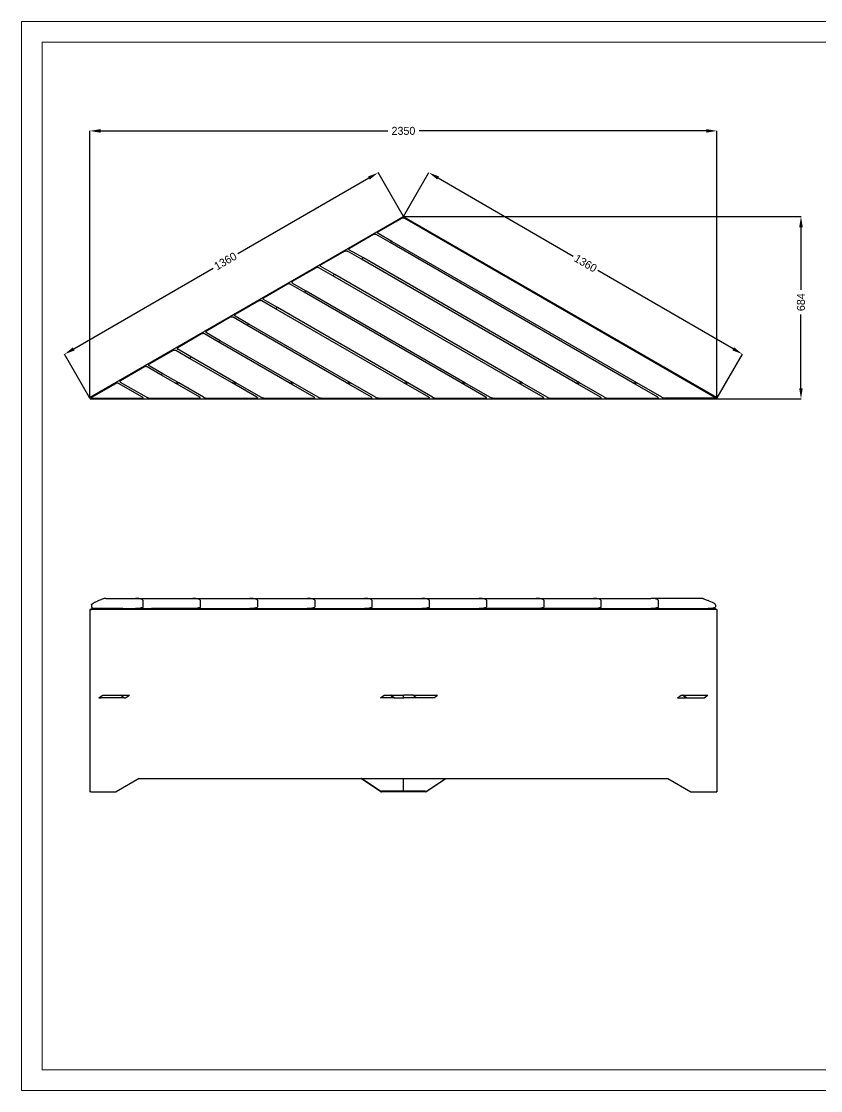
# Model space of a CAD drawing. Header units: millimetres. Extents: x -49 to 5358, y 50 to 4058.
# Drawn here: x -49 to 2949, y 50 to 4058 of the extents above; entities that cross this region are included whole.
import ezdxf

# ---------------------------------------------------------------- set-up
doc = ezdxf.new("R2010")
doc.units = ezdxf.units.MM
doc.layers.add('DIMS', color=1, linetype='Continuous')
doc.layers.add('tabelka', color=155, linetype='Continuous')
doc.dimstyles.new('ISO-25', dxfattribs={"dimtxt": 2.5, "dimasz": 2.5, "dimexe": 1.25, "dimexo": 0.625, "dimtad": 1, "dimtxsty": 'Standard', "dimcen": 2.5, "dimadec": 0, "dimazin": 0, "dimtfac": 1, "dimtmove": 0, "dimatfit": 3, "dimfxl": 1, "dimarcsym": 0})
doc.dimstyles.get("Standard").update_dxf_attribs({"dimtxt": 0.18, "dimasz": 0.18, "dimexe": 0.18, "dimexo": 0.0625, "dimgap": 0.09, "dimtad": 0, "dimtih": 1, "dimtoh": 1, "dimdec": 4, "dimzin": 0, "dimdsep": 46, "dimtxsty": 'Standard', "dimcen": 0.09, "dimadec": 0, "dimazin": 0, "dimtfac": 1, "dimtdec": 4, "dimtofl": 0, "dimtmove": 0, "dimatfit": 3, "dimfxl": 1, "dimtolj": 1, "dimtzin": 0, "dimarcsym": 0})

# ---------------------------------------------------------------- blocks, each defined once
blk = doc.blocks.new('*D59')
at = {"layer": 'Defpoints', "color": 0}
for p in [(2560.6, 3647.5), (208.3, 2645.8), (2560.6, 2646.3)]:
    blk.add_point(p, dxfattribs=at)
at = {"layer": 'DIMS', "color": 0, "lineweight": -2}
for p, q in [((208.3, 2646.3), (208.3, 3648)), ((248.3, 3647.5), (1326, 3647.5)), ((2520.6, 3647.5), (1443, 3647.5)), ((2560.6, 2646.8), (2560.6, 3648))]:
    blk.add_line(p, q, dxfattribs=at)
at = {"layer": 'DIMS', "color": 0}
for points in [[(248.3, 3654.2), (248.3, 3640.8), (208.3, 3647.5)], [(2520.6, 3640.8), (2520.6, 3654.2), (2560.6, 3647.5)]]:
    blk.add_solid(points, dxfattribs=at)
at = {"layer": 'DIMS', "color": 0, "insert": (1384.5, 3647.5), "char_height": 30, "attachment_point": 5}
blk.add_mtext('2350', dxfattribs=at)
blk = doc.blocks.new('*D61')
at = {"layer": 'Defpoints', "color": 0}
for p in [(1384.5, 3326.6), (2557.5, 2643), (2875.6, 2643)]:
    blk.add_point(p, dxfattribs=at)
at = {"layer": 'DIMS', "color": 0, "lineweight": -2}
for p, q in [((1385, 3326.6), (2876.1, 3326.6)), ((2875.6, 3286.6), (2875.6, 3051.5)), ((2875.6, 2683), (2875.6, 2959.5)), ((2558, 2643), (2876.1, 2643))]:
    blk.add_line(p, q, dxfattribs=at)
at = {"layer": 'DIMS', "color": 0}
for points in [[(2882.2, 3286.6), (2868.9, 3286.6), (2875.6, 3326.6)], [(2868.9, 2683), (2882.2, 2683), (2875.6, 2643)]]:
    blk.add_solid(points, dxfattribs=at)
at = {"layer": 'DIMS', "color": 0, "insert": (2875.6, 3005.5), "char_height": 30, "attachment_point": 5, "rotation": 90}
blk.add_mtext('684', dxfattribs=at)
blk = doc.blocks.new('*D62')
at = {"layer": 'Defpoints', "color": 0}
for p in [(1289.5, 3490.8), (1384.5, 3326.6), (208.3, 2646.1)]:
    blk.add_point(p, dxfattribs=at)
at = {"layer": 'DIMS', "color": 0, "lineweight": -2}
for p, q in [((1384.5, 3326.6), (1289.4, 3491)), ((1254.8, 3470.8), (763, 3186.3)), ((147.8, 2830.4), (670.4, 3132.7)), ((208.2, 2646.2), (113.1, 2810.5))]:
    blk.add_line(p, q, dxfattribs=at)
at = {"layer": 'DIMS', "color": 0}
for points in [[(1258.2, 3465), (1251.5, 3476.6), (1289.5, 3490.8)], [(144.5, 2836.2), (151.2, 2824.6), (113.2, 2810.4)]]:
    blk.add_solid(points, dxfattribs=at)
at = {"layer": 'DIMS', "color": 0, "insert": (716.7, 3159.5), "char_height": 30, "attachment_point": 5, "rotation": 30.0493}
blk.add_mtext('\\A1;1360', dxfattribs=at)
blk = doc.blocks.new('*D63')
at = {"layer": 'Defpoints', "color": 0}
for p in [(1384.5, 3326.6), (2655.8, 2810.9), (2560.6, 2646.3)]:
    blk.add_point(p, dxfattribs=at)
at = {"layer": 'DIMS', "color": 0, "lineweight": -2}
for p, q in [((1384.5, 3326.6), (1479.8, 3491.3)), ((1514.3, 3471.1), (2021.5, 3177.8)), ((2621.2, 2831), (2114.1, 3124.3)), ((2560.7, 2646.4), (2655.9, 2811.1))]:
    blk.add_line(p, q, dxfattribs=at)
at = {"layer": 'DIMS', "color": 0}
for points in [[(1517.7, 3476.9), (1511, 3465.4), (1479.7, 3491.2)], [(2617.9, 2825.2), (2624.5, 2836.7), (2655.8, 2810.9)]]:
    blk.add_solid(points, dxfattribs=at)
at = {"layer": 'DIMS', "color": 0, "insert": (2067.8, 3151.1), "char_height": 30, "attachment_point": 5, "rotation": 329.957}
blk.add_mtext('\\A1;1360', dxfattribs=at)

msp = doc.modelspace()

# ---------------------------------------------------------------- linework, layer by layer
for p, q in [((1383.6, 3326.5), (1383, 3326.3)), ((1383.6, 3326.5), (1383, 3326.3)), ((1384.2, 3326.6), (1383.6, 3326.5)), ((1384.2, 3326.6), (1383.6, 3326.5)), ((1384.8, 3326.6), (1384.2, 3326.6)), ((1384.8, 3326.6), (1384.2, 3326.6)), ((1385.4, 3326.5), (1384.8, 3326.6)), ((1385.4, 3326.5), (1384.8, 3326.6)), ((1386, 3326.3), (1385.4, 3326.5)), ((1386, 3326.3), (1385.4, 3326.5)), ((209.9, 2649), (1382.5, 3326)), ((1379.3, 3320.7), (1289.7, 3269)), ((1379.3, 3320.7), (1380.6, 3321.3)), ((1379.3, 3320.7), (1380.6, 3321.3)), ((1380.6, 3321.3), (1382, 3321.7)), ((1380.6, 3321.3), (1382, 3321.7)), ((1382, 3321.7), (1383.3, 3321.9)), ((1383.3, 3321.9), (1382, 3321.7)), ((1383, 3326.3), (1382.5, 3326)), ((1383, 3326.3), (1382.5, 3326)), ((1383.3, 3321.9), (1383.6, 3322)), ((1383.6, 3322), (1383.3, 3321.9)), ((1383.6, 3322), (1385.3, 3322)), ((1383.6, 3322), (1385.3, 3322)), ((1385.3, 3322), (1385.6, 3321.9)), ((1385.6, 3321.9), (1385.3, 3322)), ((1385.6, 3321.9), (1386.9, 3321.7)), ((1386.9, 3321.7), (1385.6, 3321.9)), ((1386.5, 3326), (1386, 3326.3)), ((1386.5, 3326), (1386, 3326.3)), ((1386.5, 3326), (2559.1, 2649)), ((1386.9, 3321.7), (1388.4, 3321.3)), ((1386.9, 3321.7), (1388.4, 3321.3)), ((1388.4, 3321.3), (1389.7, 3320.7)), ((1389.7, 3320.7), (1388.4, 3321.3)), ((1389.7, 3320.7), (2553.1, 2649)), ((1271.9, 3258.7), (1182.3, 3207)), ((1273.2, 3259.3), (1271.9, 3258.7)), ((1274.7, 3259.7), (1273.2, 3259.3)), ((1275.9, 3259.9), (1274.7, 3259.7)), ((1276.3, 3260), (1275.9, 3259.9)), ((1277.9, 3260), (1276.3, 3260)), ((1279.5, 3259.7), (1277.9, 3260)), ((1281, 3259.3), (1279.5, 3259.7)), ((1282.3, 3258.7), (1281, 3259.3)), ((1334.1, 3228.8), (1282.3, 3258.7)), ((1287.6, 3266.7), (1287.9, 3267.4)), ((1287.6, 3266.5), (1287.6, 3266.7)), ((1287.6, 3265.5), (1287.6, 3266.5)), ((1287.6, 3265.5), (1287.9, 3264.6)), ((1288.6, 3268.3), (1287.9, 3267.4)), ((1287.9, 3264.6), (1288.6, 3263.7)), ((1288.6, 3268.3), (1289.7, 3269)), ((1289.7, 3263), (1288.6, 3263.7)), ((1341.5, 3233.1), (1289.7, 3263)), ((1181.3, 3206.3), (1180.5, 3205.4)), ((1181.3, 3206.3), (1182.3, 3207)), ((1341.5, 3233.1), (1334.1, 3228.8)), ((2244.8, 2703), (1334.1, 3228.8)), ((2259.5, 2703), (1341.5, 3233.1)), ((1164.5, 3196.7), (1074.9, 3145)), ((1164.5, 3196.7), (1165.8, 3197.3)), ((1165.8, 3197.3), (1167.3, 3197.7)), ((1167.3, 3197.7), (1168.5, 3197.9)), ((1168.5, 3197.9), (1168.9, 3198)), ((1168.9, 3198), (1170.5, 3198)), ((1170.5, 3198), (1172.1, 3197.7)), ((1172.1, 3197.7), (1173.6, 3197.3)), ((1173.6, 3197.3), (1174.9, 3196.7)), ((1226.7, 3166.8), (1174.9, 3196.7)), ((1180.2, 3204.5), (1180.3, 3204.7)), ((1180.2, 3203.5), (1180.2, 3204.5)), ((1180.5, 3202.6), (1180.2, 3203.5)), ((1180.3, 3204.7), (1180.5, 3205.4)), ((1181.3, 3201.7), (1180.5, 3202.6)), ((1181.3, 3201.7), (1182.3, 3201)), ((1234.1, 3171.1), (1182.3, 3201)), ((1234.1, 3171.1), (1226.7, 3166.8)), ((2030, 2703), (1226.7, 3166.8)), ((2044.8, 2703), (1234.1, 3171.1)), ((1057.1, 3134.7), (967.5, 3083)), ((1058.4, 3135.3), (1057.1, 3134.7)), ((1059.9, 3135.8), (1058.4, 3135.3)), ((1061.2, 3135.9), (1059.9, 3135.8)), ((1061.5, 3136), (1061.2, 3135.9)), ((1063.1, 3136), (1061.5, 3136)), ((1064.7, 3135.8), (1063.1, 3136)), ((1066.2, 3135.3), (1064.7, 3135.8)), ((1067.5, 3134.7), (1066.2, 3135.3)), ((1119.3, 3104.8), (1067.5, 3134.7)), ((1072.8, 3142.5), (1072.9, 3142.7)), ((1072.8, 3141.5), (1072.8, 3142.5)), ((1073.2, 3140.6), (1072.8, 3141.5)), ((1072.9, 3142.7), (1073.2, 3143.4)), ((1073.2, 3143.4), (1073.9, 3144.3)), ((1073.9, 3139.8), (1073.2, 3140.6)), ((1073.9, 3144.3), (1074.9, 3145)), ((1074.9, 3139), (1073.9, 3139.8)), ((1126.7, 3109.1), (1074.9, 3139)), ((1126.7, 3109.1), (1119.3, 3104.8)), ((1815.3, 2703), (1119.3, 3104.8)), ((1830, 2703), (1126.7, 3109.1)), ((949.7, 3072.8), (860.1, 3021)), ((951, 3073.3), (949.7, 3072.8)), ((952.5, 3073.8), (951, 3073.3)), ((953.8, 3073.9), (952.5, 3073.8)), ((954.1, 3074), (953.8, 3073.9)), ((955.8, 3074), (954.1, 3074)), ((957.4, 3073.8), (955.8, 3074)), ((958.9, 3073.3), (957.4, 3073.8)), ((960.1, 3072.8), (958.9, 3073.3)), ((1011.9, 3042.8), (960.1, 3072.8)), ((965.5, 3080.7), (965.4, 3080.5)), ((965.4, 3080.5), (965.4, 3079.5)), ((965.4, 3079.5), (965.8, 3078.6)), ((965.8, 3081.4), (965.5, 3080.7)), ((966.5, 3082.3), (965.8, 3081.4)), ((965.8, 3078.6), (966.5, 3077.8)), ((967.5, 3083), (966.5, 3082.3)), ((966.5, 3077.8), (967.5, 3077)), ((1019.3, 3047.1), (967.5, 3077)), ((1019.3, 3047.1), (1011.9, 3042.8)), ((1615.3, 2703), (1019.3, 3047.1)), ((842.4, 3010.8), (752.8, 2959)), ((842.4, 3010.8), (843.7, 3011.3)), ((843.7, 3011.3), (845.1, 3011.8)), ((845.1, 3011.8), (846.4, 3011.9)), ((846.4, 3011.9), (846.7, 3012)), ((846.7, 3012), (848.4, 3012)), ((850, 3011.8), (848.4, 3012)), ((851.5, 3011.3), (850, 3011.8)), ((851.5, 3011.3), (852.8, 3010.8)), ((904.6, 2980.8), (852.8, 3010.8)), ((858, 3018.5), (858.1, 3018.7)), ((858, 3017.5), (858, 3018.5)), ((858.4, 3016.6), (858, 3017.5)), ((858.1, 3018.7), (858.4, 3019.4)), ((858.4, 3019.4), (859.1, 3020.3)), ((859.1, 3015.8), (858.4, 3016.6)), ((859.1, 3020.3), (860.1, 3021)), ((860.1, 3015), (859.1, 3015.8)), ((911.9, 2985.1), (860.1, 3015)), ((1600.5, 2703), (1011.9, 3042.8)), ((911.9, 2985.1), (904.6, 2980.8)), ((1385.7, 2703), (904.6, 2980.8)), ((1400.5, 2703), (911.9, 2985.1)), ((735, 2948.8), (645.4, 2897)), ((736.3, 2949.4), (735, 2948.8)), ((737.8, 2949.8), (736.3, 2949.4)), ((739, 2949.9), (737.8, 2949.8)), ((739.4, 2950), (739, 2949.9)), ((741, 2950), (739.4, 2950)), ((742.6, 2949.8), (741, 2950)), ((744.1, 2949.4), (742.6, 2949.8)), ((745.4, 2948.8), (744.1, 2949.4)), ((797.2, 2918.8), (745.4, 2948.8)), ((750.7, 2956.7), (751, 2957.4)), ((750.7, 2956.5), (750.7, 2956.7)), ((750.7, 2955.5), (750.7, 2956.5)), ((751, 2954.6), (750.7, 2955.5)), ((751, 2957.4), (751.7, 2958.3)), ((751.7, 2953.8), (751, 2954.6)), ((751.7, 2958.3), (752.8, 2959)), ((752.8, 2953), (751.7, 2953.8)), ((804.6, 2923.1), (752.8, 2953)), ((627.6, 2886.8), (538, 2835)), ((628.9, 2887.4), (627.6, 2886.8)), ((630.4, 2887.8), (628.9, 2887.4)), ((631.6, 2887.9), (630.4, 2887.8)), ((632, 2888), (631.6, 2887.9)), ((633.6, 2888), (632, 2888)), ((635.2, 2887.8), (633.6, 2888)), ((636.7, 2887.4), (635.2, 2887.8)), ((638, 2886.8), (636.7, 2887.4)), ((689.8, 2856.9), (638, 2886.8)), ((643.6, 2895.4), (643.3, 2894.7)), ((643.3, 2894.7), (643.3, 2894.5)), ((643.3, 2894.5), (643.3, 2893.5)), ((643.3, 2893.5), (643.6, 2892.6)), ((644.4, 2896.3), (643.6, 2895.4)), ((643.6, 2892.6), (644.4, 2891.8)), ((645.4, 2897), (644.4, 2896.3)), ((644.4, 2891.8), (645.4, 2891)), ((697.2, 2861.1), (645.4, 2891)), ((804.6, 2923.1), (797.2, 2918.8)), ((1171, 2703), (797.2, 2918.8)), ((1185.7, 2703), (804.6, 2923.1)), ((697.2, 2861.1), (689.8, 2856.9)), ((956.2, 2703), (689.8, 2856.9)), ((971, 2703), (697.2, 2861.1)), ((520.2, 2824.8), (430.6, 2773)), ((520.2, 2824.8), (521.5, 2825.4)), ((521.5, 2825.4), (523, 2825.8)), ((523, 2825.8), (524.3, 2825.9)), ((524.3, 2825.9), (524.6, 2826)), ((524.6, 2826), (526.2, 2826)), ((526.2, 2826), (527.8, 2825.8)), ((527.8, 2825.8), (529.3, 2825.4)), ((529.3, 2825.4), (530.6, 2824.8)), ((582.4, 2794.9), (530.6, 2824.8)), ((536, 2832.7), (535.9, 2832.5)), ((535.9, 2832.5), (535.9, 2831.6)), ((535.9, 2831.6), (536.3, 2830.6)), ((536.3, 2833.4), (536, 2832.7)), ((537, 2834.3), (536.3, 2833.4)), ((536.3, 2830.6), (537, 2829.8)), ((538, 2835), (537, 2834.3)), ((537, 2829.8), (538, 2829)), ((589.8, 2799.1), (538, 2829)), ((428.6, 2770.7), (428.5, 2770.5)), ((428.5, 2770.5), (428.5, 2769.6)), ((428.5, 2769.6), (428.9, 2768.6)), ((428.9, 2771.4), (428.6, 2770.7)), ((429.6, 2772.3), (428.9, 2771.4)), ((428.9, 2768.6), (429.6, 2767.8)), ((430.6, 2773), (429.6, 2772.3)), ((429.6, 2767.8), (430.6, 2767)), ((482.4, 2737.1), (430.6, 2767)), ((589.8, 2799.1), (582.4, 2794.9)), ((741.5, 2703), (582.4, 2794.9)), ((756.2, 2703), (589.8, 2799.1)), ((412.8, 2762.8), (323.2, 2711)), ((414.1, 2763.4), (412.8, 2762.8)), ((415.6, 2763.8), (414.1, 2763.4)), ((416.9, 2763.9), (415.6, 2763.8)), ((417.2, 2764), (416.9, 2763.9)), ((418.9, 2764), (417.2, 2764)), ((420.5, 2763.8), (418.9, 2764)), ((421.9, 2763.4), (420.5, 2763.8)), ((423.2, 2762.8), (421.9, 2763.4)), ((475, 2732.9), (423.2, 2762.8)), ((482.4, 2737.1), (475, 2732.9)), ((526.7, 2703), (475, 2732.9)), ((541.5, 2703), (482.4, 2737.1)), ((215.9, 2649), (305.5, 2700.8)), ((306.7, 2701.4), (305.5, 2700.8)), ((308.2, 2701.8), (306.7, 2701.4)), ((309.5, 2701.9), (308.2, 2701.8)), ((309.8, 2702), (309.5, 2701.9)), ((311.5, 2702), (309.8, 2702)), ((313.1, 2701.8), (311.5, 2702)), ((314.6, 2701.4), (313.1, 2701.8)), ((315.9, 2700.8), (314.6, 2701.4)), ((405.5, 2649), (315.9, 2700.8)), ((321.2, 2708.7), (321.1, 2708.5)), ((321.1, 2708.5), (321.1, 2707.6)), ((321.1, 2707.6), (321.5, 2706.6)), ((321.5, 2709.4), (321.2, 2708.7)), ((322.2, 2710.3), (321.5, 2709.4)), ((321.5, 2706.6), (322.2, 2705.8)), ((323.2, 2711), (322.2, 2710.3)), ((322.2, 2705.8), (323.2, 2705)), ((420.2, 2649), (323.2, 2705)), ((526.7, 2703), (541.5, 2703)), ((620.2, 2649), (526.7, 2703)), ((635, 2649), (541.5, 2703)), ((741.5, 2703), (756.2, 2703)), ((835, 2649), (741.5, 2703)), ((849.7, 2649), (756.2, 2703)), ((956.2, 2703), (971, 2703)), ((1049.7, 2649), (956.2, 2703)), ((1064.5, 2649), (971, 2703)), ((1171, 2703), (1185.7, 2703)), ((1264.5, 2649), (1171, 2703)), ((1279.3, 2649), (1185.7, 2703)), ((1385.7, 2703), (1400.5, 2703)), ((1479.3, 2649), (1385.7, 2703)), ((1494, 2649), (1400.5, 2703)), ((1600.5, 2703), (1615.3, 2703)), ((1694, 2649), (1600.5, 2703)), ((1708.8, 2649), (1615.3, 2703)), ((1815.3, 2703), (1830, 2703)), ((1908.8, 2649), (1815.3, 2703)), ((1923.5, 2649), (1830, 2703)), ((2030, 2703), (2044.8, 2703)), ((2123.5, 2649), (2030, 2703)), ((2138.3, 2649), (2044.8, 2703)), ((2244.8, 2703), (2259.5, 2703)), ((2338.3, 2649), (2244.8, 2703)), ((2353.1, 2649), (2259.5, 2703)), ((208.5, 2647.5), (208.3, 2646.8)), ((208.3, 2646.8), (208.3, 2646.1)), ((208.3, 2646.1), (208.4, 2645.4)), ((208.4, 2645.4), (208.6, 2644.8)), ((208.8, 2648.1), (208.5, 2647.5)), ((209.3, 2648.6), (208.8, 2648.1)), ((209.9, 2649), (209.3, 2648.6)), ((214.2, 2647.7), (213.9, 2647.2)), ((213.9, 2647.2), (214, 2646.8)), ((214, 2646.8), (214.1, 2646.7)), ((214.1, 2646.7), (214.6, 2646.3)), ((214.8, 2648.4), (214.2, 2647.7)), ((214.6, 2646.3), (215.5, 2646.1)), ((215.9, 2649), (214.8, 2648.4)), ((215.5, 2646.1), (216.7, 2646)), ((216.7, 2646), (404.7, 2646)), ((405.9, 2646.1), (404.7, 2646)), ((405.5, 2649), (406.5, 2648.4)), ((406.7, 2646.3), (405.9, 2646.1)), ((406.5, 2648.4), (407.1, 2647.7)), ((407.3, 2646.7), (406.7, 2646.3)), ((407.1, 2647.7), (407.4, 2647.2)), ((407.4, 2647), (407.3, 2646.7)), ((407.4, 2647.2), (407.4, 2647)), ((421.5, 2648.4), (420.2, 2649)), ((423.1, 2647.7), (421.5, 2648.4)), ((423.1, 2647.7), (424.8, 2647.2)), ((425.3, 2647), (424.8, 2647.2)), ((426.5, 2646.7), (425.3, 2647)), ((428.3, 2646.3), (426.5, 2646.7)), ((428.3, 2646.3), (430, 2646.1)), ((430, 2646.1), (431.4, 2646)), ((431.4, 2646), (619.4, 2646)), ((619.4, 2646), (620.6, 2646.1)), ((621.2, 2648.4), (620.2, 2649)), ((620.6, 2646.1), (621.5, 2646.3)), ((621.9, 2647.7), (621.2, 2648.4)), ((621.5, 2646.3), (622, 2646.7)), ((622.2, 2647.2), (621.9, 2647.7)), ((622, 2646.7), (622.1, 2647)), ((622.1, 2647), (622.2, 2647.2)), ((635, 2649), (636.3, 2648.4)), ((636.3, 2648.4), (637.8, 2647.7)), ((637.8, 2647.7), (639.5, 2647.2)), ((639.5, 2647.2), (640, 2647)), ((640, 2647), (641.3, 2646.7)), ((641.3, 2646.7), (643.1, 2646.3)), ((643.1, 2646.3), (644.7, 2646.1)), ((644.7, 2646.1), (646.2, 2646)), ((646.2, 2646), (834.2, 2646)), ((835.4, 2646.1), (834.2, 2646)), ((835, 2649), (836, 2648.4)), ((836.3, 2646.3), (835.4, 2646.1)), ((836, 2648.4), (836.6, 2647.7)), ((836.8, 2646.7), (836.3, 2646.3)), ((836.6, 2647.7), (836.9, 2647.2)), ((836.9, 2647), (836.8, 2646.7)), ((836.9, 2647.2), (836.9, 2647)), ((849.7, 2649), (851.1, 2648.4)), ((852.6, 2647.7), (851.1, 2648.4)), ((854.3, 2647.2), (852.6, 2647.7)), ((854.8, 2647), (854.3, 2647.2)), ((856.1, 2646.7), (854.8, 2647)), ((857.8, 2646.3), (856.1, 2646.7)), ((857.8, 2646.3), (859.5, 2646.1)), ((860.9, 2646), (859.5, 2646.1)), ((860.9, 2646), (1048.9, 2646)), ((1048.9, 2646), (1050.1, 2646.1)), ((1050.8, 2648.4), (1049.7, 2649)), ((1050.1, 2646.1), (1051, 2646.3)), ((1051.4, 2647.7), (1050.8, 2648.4)), ((1051, 2646.3), (1051.5, 2646.7)), ((1051.7, 2647.2), (1051.4, 2647.7)), ((1051.5, 2646.7), (1051.6, 2647)), ((1051.6, 2647), (1051.7, 2647.2)), ((1064.5, 2649), (1065.8, 2648.4)), ((1067.4, 2647.7), (1065.8, 2648.4)), ((1067.4, 2647.7), (1069.1, 2647.2)), ((1069.1, 2647.2), (1069.5, 2647)), ((1069.5, 2647), (1070.8, 2646.7)), ((1072.6, 2646.3), (1070.8, 2646.7)), ((1072.6, 2646.3), (1074.2, 2646.1)), ((1075.7, 2646), (1074.2, 2646.1)), ((1075.7, 2646), (1263.7, 2646)), ((1263.7, 2646), (1264.9, 2646.1)), ((1265.5, 2648.4), (1264.5, 2649)), ((1264.9, 2646.1), (1265.8, 2646.3)), ((1266.2, 2647.7), (1265.5, 2648.4)), ((1265.8, 2646.3), (1266.3, 2646.7)), ((1266.4, 2647.2), (1266.2, 2647.7)), ((1266.3, 2646.7), (1266.4, 2647)), ((1266.4, 2647), (1266.4, 2647.2)), ((1280.6, 2648.4), (1279.3, 2649)), ((1280.6, 2648.4), (1282.1, 2647.7)), ((1282.1, 2647.7), (1283.8, 2647.2)), ((1283.8, 2647.2), (1284.3, 2647)), ((1284.3, 2647), (1285.6, 2646.7)), ((1287.3, 2646.3), (1285.6, 2646.7)), ((1287.3, 2646.3), (1289, 2646.1)), ((1290.5, 2646), (1289, 2646.1)), ((1290.5, 2646), (1478.5, 2646)), ((1479.7, 2646.1), (1478.5, 2646)), ((1479.3, 2649), (1480.3, 2648.4)), ((1480.6, 2646.3), (1479.7, 2646.1)), ((1480.3, 2648.4), (1480.9, 2647.7)), ((1480.6, 2646.3), (1481.1, 2646.7)), ((1480.9, 2647.7), (1481.2, 2647.2)), ((1481.2, 2647), (1481.1, 2646.7)), ((1481.2, 2647.2), (1481.2, 2647)), ((1494, 2649), (1495.3, 2648.4)), ((1495.3, 2648.4), (1496.9, 2647.7)), ((1496.9, 2647.7), (1498.6, 2647.2)), ((1498.6, 2647.2), (1499.1, 2647)), ((1499.1, 2647), (1500.3, 2646.7)), ((1500.3, 2646.7), (1502.1, 2646.3)), ((1502.1, 2646.3), (1503.8, 2646.1)), ((1503.8, 2646.1), (1505.2, 2646)), ((1505.2, 2646), (1693.2, 2646)), ((1693.2, 2646), (1694.4, 2646.1)), ((1695, 2648.4), (1694, 2649)), ((1694.4, 2646.1), (1695.3, 2646.3)), ((1695.7, 2647.7), (1695, 2648.4)), ((1695.3, 2646.3), (1695.8, 2646.7)), ((1696, 2647.2), (1695.7, 2647.7)), ((1695.8, 2646.7), (1695.9, 2647)), ((1695.9, 2647), (1696, 2647.2)), ((1710.1, 2648.4), (1708.8, 2649)), ((1711.6, 2647.7), (1710.1, 2648.4)), ((1713.3, 2647.2), (1711.6, 2647.7)), ((1713.8, 2647), (1713.3, 2647.2)), ((1715.1, 2646.7), (1713.8, 2647)), ((1716.9, 2646.3), (1715.1, 2646.7)), ((1718.5, 2646.1), (1716.9, 2646.3)), ((1720, 2646), (1718.5, 2646.1)), ((1720, 2646), (1908, 2646)), ((1908, 2646), (1909.2, 2646.1)), ((1909.8, 2648.4), (1908.8, 2649)), ((1909.2, 2646.1), (1910.1, 2646.3)), ((1910.4, 2647.7), (1909.8, 2648.4)), ((1910.1, 2646.3), (1910.6, 2646.7)), ((1910.7, 2647.2), (1910.4, 2647.7)), ((1910.6, 2646.7), (1910.7, 2647)), ((1910.7, 2647), (1910.7, 2647.2)), ((1923.5, 2649), (1924.9, 2648.4)), ((1924.9, 2648.4), (1926.4, 2647.7)), ((1926.4, 2647.7), (1928.1, 2647.2)), ((1928.1, 2647.2), (1928.6, 2647)), ((1928.6, 2647), (1929.9, 2646.7)), ((1929.9, 2646.7), (1931.6, 2646.3)), ((1931.6, 2646.3), (1933.3, 2646.1)), ((1933.3, 2646.1), (1934.7, 2646)), ((1934.7, 2646), (2122.7, 2646)), ((2123.9, 2646.1), (2122.7, 2646)), ((2123.5, 2649), (2124.6, 2648.4)), ((2124.8, 2646.3), (2123.9, 2646.1)), ((2124.6, 2648.4), (2125.2, 2647.7)), ((2125.4, 2646.7), (2124.8, 2646.3)), ((2125.2, 2647.7), (2125.5, 2647.2)), ((2125.5, 2647.2), (2125.4, 2647)), ((2125.4, 2647), (2125.4, 2646.7)), ((2138.3, 2649), (2139.6, 2648.4)), ((2139.6, 2648.4), (2141.2, 2647.7)), ((2141.2, 2647.7), (2142.9, 2647.2)), ((2142.9, 2647.2), (2143.3, 2647)), ((2143.3, 2647), (2144.6, 2646.7)), ((2146.4, 2646.3), (2144.6, 2646.7)), ((2146.4, 2646.3), (2148, 2646.1)), ((2148, 2646.1), (2149.5, 2646)), ((2149.5, 2646), (2337.5, 2646)), ((2337.5, 2646), (2338.7, 2646.1)), ((2338.3, 2649), (2339.3, 2648.4)), ((2339.6, 2646.3), (2338.7, 2646.1)), ((2339.3, 2648.4), (2340, 2647.7)), ((2340.1, 2646.7), (2339.6, 2646.3)), ((2340.2, 2647.2), (2340, 2647.7)), ((2340.2, 2647), (2340.1, 2646.7)), ((2340.2, 2647.2), (2340.2, 2647)), ((2353.1, 2649), (2354.4, 2648.4)), ((2354.4, 2648.4), (2355.9, 2647.7)), ((2357.6, 2647.2), (2355.9, 2647.7)), ((2357.6, 2647.2), (2358.1, 2647)), ((2358.1, 2647), (2359.4, 2646.7)), ((2359.4, 2646.7), (2361.1, 2646.3)), ((2361.1, 2646.3), (2362.8, 2646.1)), ((2362.8, 2646.1), (2364.3, 2646)), ((2552.3, 2646), (2364.3, 2646)), ((2552.3, 2646), (2553.5, 2646.1)), ((2554.1, 2648.4), (2553.1, 2649)), ((2553.5, 2646.1), (2554.4, 2646.3)), ((2554.7, 2647.7), (2554.1, 2648.4)), ((2554.4, 2646.3), (2554.9, 2646.7)), ((2555, 2647.2), (2554.7, 2647.7)), ((2554.9, 2646.8), (2555, 2647.2)), ((2554.9, 2646.7), (2554.9, 2646.8)), ((2559.5, 2648.8), (2559.1, 2649)), ((2559.8, 2648.5), (2559.5, 2648.8)), ((2560.1, 2648.1), (2559.8, 2648.5)), ((2560.3, 2647.7), (2560.1, 2648.1)), ((2560.5, 2647.3), (2560.3, 2647.7)), ((2560.4, 2645), (2560.5, 2645.4)), ((2560.6, 2646.8), (2560.5, 2647.3)), ((2560.5, 2645.4), (2560.6, 2645.9)), ((2560.6, 2646.3), (2560.6, 2646.8)), ((2560.6, 2645.9), (2560.6, 2646.3)), ((208.6, 2644.8), (209, 2644.2)), ((209, 2644.2), (209.5, 2643.7)), ((209.5, 2643.7), (210.1, 2643.3)), ((210.1, 2643.3), (210.8, 2643.1)), ((210.8, 2643.1), (211.5, 2643)), ((211.5, 2643), (2557.4, 2643.1)), ((2557.4, 2643.1), (2557.9, 2643.1)), ((2557.4, 2643.1), (2557.5, 2643)), ((2557.9, 2643.1), (2558.3, 2643.2)), ((2558.3, 2643.2), (2558.8, 2643.4)), ((2558.8, 2643.4), (2559.2, 2643.6)), ((2559.2, 2643.6), (2559.6, 2643.9)), ((2559.6, 2643.9), (2559.9, 2644.2)), ((2559.9, 2644.2), (2560.2, 2644.6)), ((2560.2, 2644.6), (2560.4, 2645)), ((230.9, 1882.7), (237.2, 1885.4)), ((238.9, 1886.1), (237.2, 1885.4)), ((241.5, 1887.1), (238.9, 1886.1)), ((248.9, 1889.9), (241.5, 1887.1)), ((257.2, 1893.1), (248.9, 1889.9)), ((258.4, 1893.5), (257.2, 1893.1)), ((259.9, 1893.9), (258.4, 1893.5)), ((261.5, 1894.3), (259.9, 1893.9)), ((263.2, 1894.6), (261.5, 1894.3)), ((264.8, 1894.8), (263.2, 1894.6)), ((266.3, 1895), (264.8, 1894.8)), ((267.6, 1895), (266.3, 1895)), ((267.6, 1895), (379.3, 1895)), ((385.6, 1894.9), (379.3, 1895)), ((379.3, 1895), (594.1, 1895)), ((391.5, 1894.4), (385.6, 1894.9)), ((396.8, 1893.7), (391.5, 1894.4)), ((401.3, 1892.7), (396.8, 1893.7)), ((404.6, 1891.6), (401.3, 1892.7)), ((406.7, 1890.3), (404.6, 1891.6)), ((407.4, 1889), (406.7, 1890.3)), ((407.4, 1889), (407.4, 1863)), ((600.3, 1894.9), (594.1, 1895)), ((594.1, 1895), (808.9, 1895)), ((606.3, 1894.4), (600.3, 1894.9)), ((611.6, 1893.7), (606.3, 1894.4)), ((616, 1892.7), (611.6, 1893.7)), ((619.4, 1891.6), (616, 1892.7)), ((621.5, 1890.3), (619.4, 1891.6)), ((622.2, 1889), (621.5, 1890.3)), ((622.2, 1889), (622.2, 1863)), ((815.1, 1894.9), (808.9, 1895)), ((808.9, 1895), (1023.6, 1895)), ((821, 1894.4), (815.1, 1894.9)), ((826.4, 1893.7), (821, 1894.4)), ((830.8, 1892.7), (826.4, 1893.7)), ((834.1, 1891.6), (830.8, 1892.7)), ((836.2, 1890.3), (834.1, 1891.6)), ((836.9, 1889), (836.2, 1890.3)), ((836.9, 1889), (836.9, 1863)), ((1029.9, 1894.9), (1023.6, 1895)), ((1023.6, 1895), (1238.4, 1895)), ((1035.8, 1894.4), (1029.9, 1894.9)), ((1041.1, 1893.7), (1035.8, 1894.4)), ((1045.6, 1892.7), (1041.1, 1893.7)), ((1048.9, 1891.6), (1045.6, 1892.7)), ((1051, 1890.3), (1048.9, 1891.6)), ((1051.7, 1889), (1051, 1890.3)), ((1051.7, 1889), (1051.7, 1863)), ((1244.6, 1894.9), (1238.4, 1895)), ((1238.4, 1895), (1453.1, 1895)), ((1250.6, 1894.4), (1244.6, 1894.9)), ((1255.9, 1893.7), (1250.6, 1894.4)), ((1260.3, 1892.7), (1255.9, 1893.7)), ((1263.7, 1891.6), (1260.3, 1892.7)), ((1265.7, 1890.3), (1263.7, 1891.6)), ((1266.4, 1889), (1265.7, 1890.3)), ((1266.4, 1889), (1266.4, 1863)), ((1459.4, 1894.9), (1453.1, 1895)), ((1453.1, 1895), (1667.9, 1895)), ((1465.3, 1894.4), (1459.4, 1894.9)), ((1470.6, 1893.7), (1465.3, 1894.4)), ((1475.1, 1892.7), (1470.6, 1893.7)), ((1478.4, 1891.6), (1475.1, 1892.7)), ((1480.5, 1890.3), (1478.4, 1891.6)), ((1481.2, 1889), (1480.5, 1890.3)), ((1481.2, 1889), (1481.2, 1863)), ((1674.2, 1894.9), (1667.9, 1895)), ((1667.9, 1895), (1882.7, 1895)), ((1680.1, 1894.4), (1674.2, 1894.9)), ((1685.4, 1893.7), (1680.1, 1894.4)), ((1689.8, 1892.7), (1685.4, 1893.7)), ((1693.2, 1891.6), (1689.8, 1892.7)), ((1695.3, 1890.3), (1693.2, 1891.6)), ((1696, 1889), (1695.3, 1890.3)), ((1696, 1889), (1696, 1863)), ((1888.9, 1894.9), (1882.7, 1895)), ((1882.7, 1895), (2097.4, 1895)), ((1894.8, 1894.4), (1888.9, 1894.9)), ((1900.2, 1893.7), (1894.8, 1894.4)), ((1904.6, 1892.7), (1900.2, 1893.7)), ((1907.9, 1891.6), (1904.6, 1892.7)), ((1910, 1890.3), (1907.9, 1891.6)), ((1910.7, 1889), (1910, 1890.3)), ((1910.7, 1889), (1910.7, 1863)), ((2103.7, 1894.9), (2097.4, 1895)), ((2097.4, 1895), (2312.2, 1895)), ((2109.6, 1894.4), (2103.7, 1894.9)), ((2114.9, 1893.7), (2109.6, 1894.4)), ((2119.4, 1892.7), (2114.9, 1893.7)), ((2122.7, 1891.6), (2119.4, 1892.7)), ((2124.8, 1890.3), (2122.7, 1891.6)), ((2125.5, 1889), (2124.8, 1890.3)), ((2125.5, 1889), (2125.5, 1863)), ((2318.4, 1894.9), (2312.2, 1895)), ((2501.3, 1895), (2312.2, 1895)), ((2324.4, 1894.4), (2318.4, 1894.9)), ((2329.7, 1893.7), (2324.4, 1894.4)), ((2334.1, 1892.7), (2329.7, 1893.7)), ((2337.5, 1891.6), (2334.1, 1892.7)), ((2339.5, 1890.3), (2337.5, 1891.6)), ((2340.2, 1889), (2339.5, 1890.3)), ((2340.2, 1889), (2340.2, 1863)), ((2502.6, 1895), (2501.3, 1895)), ((2504.1, 1894.8), (2502.6, 1895)), ((2505.7, 1894.6), (2504.1, 1894.8)), ((2507.4, 1894.3), (2505.7, 1894.6)), ((2509, 1893.9), (2507.4, 1894.3)), ((2510.5, 1893.5), (2509, 1893.9)), ((2511.8, 1893.1), (2510.5, 1893.5)), ((2511.8, 1893.1), (2520.1, 1889.9)), ((2520.1, 1889.9), (2527.4, 1887.1)), ((2530, 1886.1), (2527.4, 1887.1)), ((2531.7, 1885.4), (2530, 1886.1)), ((2538, 1882.7), (2531.7, 1885.4)), ((208.3, 1854), (208.3, 1170)), ((209.9, 1854), (208.3, 1854)), ((209.9, 1854), (210.5, 1854)), ((211.5, 1854), (210.5, 1854)), ((211.5, 1854), (214.4, 1854)), ((213.9, 1870.9), (214.7, 1872.5)), ((213.9, 1870.9), (213.9, 1863)), ((213.9, 1863), (214.6, 1861.7)), ((242, 1857), (214.4, 1857)), ((214.4, 1857), (214.4, 1854)), ((218.4, 1854), (214.4, 1854)), ((214.6, 1861.7), (216.7, 1860.4)), ((214.7, 1872.5), (216.8, 1874.6)), ((216.7, 1860.4), (220, 1859.3)), ((216.8, 1874.6), (220.3, 1877)), ((2554.5, 1854), (218.4, 1854)), ((220, 1859.3), (224.5, 1858.3)), ((220.3, 1877), (224.9, 1879.7)), ((224.5, 1858.3), (229.8, 1857.6)), ((225.3, 1879.9), (224.9, 1879.7)), ((225.3, 1879.9), (230.9, 1882.7)), ((229.8, 1857.6), (235.7, 1857.2)), ((235.7, 1857.2), (242, 1857)), ((332.3, 1857), (242, 1857)), ((332.3, 1857), (379.3, 1857)), ((385.6, 1857.2), (379.3, 1857)), ((379.3, 1857), (439.7, 1857)), ((391.5, 1857.6), (385.6, 1857.2)), ((396.8, 1858.3), (391.5, 1857.6)), ((401.3, 1859.3), (396.8, 1858.3)), ((404.6, 1860.4), (401.3, 1859.3)), ((406.7, 1861.7), (404.6, 1860.4)), ((407.4, 1863), (406.7, 1861.7)), ((594.1, 1857), (439.7, 1857)), ((600.3, 1857.2), (594.1, 1857)), ((594.1, 1857), (808.9, 1857)), ((606.3, 1857.6), (600.3, 1857.2)), ((611.6, 1858.3), (606.3, 1857.6)), ((616, 1859.3), (611.6, 1858.3)), ((619.4, 1860.4), (616, 1859.3)), ((621.5, 1861.7), (619.4, 1860.4)), ((622.2, 1863), (621.5, 1861.7)), ((815.1, 1857.2), (808.9, 1857)), ((808.9, 1857), (1023.6, 1857)), ((821, 1857.6), (815.1, 1857.2)), ((826.4, 1858.3), (821, 1857.6)), ((830.8, 1859.3), (826.4, 1858.3)), ((834.1, 1860.4), (830.8, 1859.3)), ((836.2, 1861.7), (834.1, 1860.4)), ((836.9, 1863), (836.2, 1861.7)), ((1029.9, 1857.2), (1023.6, 1857)), ((1023.6, 1857), (1238.4, 1857)), ((1035.8, 1857.6), (1029.9, 1857.2)), ((1041.1, 1858.3), (1035.8, 1857.6)), ((1045.6, 1859.3), (1041.1, 1858.3)), ((1048.9, 1860.4), (1045.6, 1859.3)), ((1051, 1861.7), (1048.9, 1860.4)), ((1051.7, 1863), (1051, 1861.7)), ((1244.6, 1857.2), (1238.4, 1857)), ((1238.4, 1857), (1453.1, 1857)), ((1250.6, 1857.6), (1244.6, 1857.2)), ((1255.9, 1858.3), (1250.6, 1857.6)), ((1260.3, 1859.3), (1255.9, 1858.3)), ((1263.7, 1860.4), (1260.3, 1859.3)), ((1265.7, 1861.7), (1263.7, 1860.4)), ((1266.4, 1863), (1265.7, 1861.7)), ((1459.4, 1857.2), (1453.1, 1857)), ((1453.1, 1857), (1667.9, 1857)), ((1465.3, 1857.6), (1459.4, 1857.2)), ((1470.6, 1858.3), (1465.3, 1857.6)), ((1475.1, 1859.3), (1470.6, 1858.3)), ((1478.4, 1860.4), (1475.1, 1859.3)), ((1480.5, 1861.7), (1478.4, 1860.4)), ((1481.2, 1863), (1480.5, 1861.7)), ((1674.2, 1857.2), (1667.9, 1857)), ((1882.7, 1857), (1667.9, 1857)), ((1680.1, 1857.6), (1674.2, 1857.2)), ((1685.4, 1858.3), (1680.1, 1857.6)), ((1689.8, 1859.3), (1685.4, 1858.3)), ((1693.2, 1860.4), (1689.8, 1859.3)), ((1695.3, 1861.7), (1693.2, 1860.4)), ((1696, 1863), (1695.3, 1861.7)), ((1888.9, 1857.2), (1882.7, 1857)), ((2097.4, 1857), (1882.7, 1857)), ((1894.8, 1857.6), (1888.9, 1857.2)), ((1900.2, 1858.3), (1894.8, 1857.6)), ((1904.6, 1859.3), (1900.2, 1858.3)), ((1907.9, 1860.4), (1904.6, 1859.3)), ((1910, 1861.7), (1907.9, 1860.4)), ((1910.7, 1863), (1910, 1861.7)), ((2103.7, 1857.2), (2097.4, 1857)), ((2097.4, 1857), (2312.2, 1857)), ((2109.6, 1857.6), (2103.7, 1857.2)), ((2114.9, 1858.3), (2109.6, 1857.6)), ((2119.4, 1859.3), (2114.9, 1858.3)), ((2122.7, 1860.4), (2119.4, 1859.3)), ((2124.8, 1861.7), (2122.7, 1860.4)), ((2125.5, 1863), (2124.8, 1861.7)), ((2318.4, 1857.2), (2312.2, 1857)), ((2312.2, 1857), (2527, 1857)), ((2324.4, 1857.6), (2318.4, 1857.2)), ((2329.7, 1858.3), (2324.4, 1857.6)), ((2334.1, 1859.3), (2329.7, 1858.3)), ((2337.5, 1860.4), (2334.1, 1859.3)), ((2339.5, 1861.7), (2337.5, 1860.4)), ((2340.2, 1863), (2339.5, 1861.7)), ((2533.2, 1857.2), (2527, 1857)), ((2554.5, 1857), (2527, 1857)), ((2539.1, 1857.6), (2533.2, 1857.2)), ((2543.6, 1879.9), (2538, 1882.7)), ((2544.4, 1858.3), (2539.1, 1857.6)), ((2544.1, 1879.7), (2543.6, 1879.9)), ((2548.7, 1877), (2544.1, 1879.7)), ((2548.9, 1859.3), (2544.4, 1858.3)), ((2552.1, 1874.6), (2548.7, 1877)), ((2552.2, 1860.4), (2548.9, 1859.3)), ((2554.3, 1872.5), (2552.1, 1874.6)), ((2554.3, 1861.7), (2552.2, 1860.4)), ((2555, 1870.9), (2554.3, 1872.5)), ((2555, 1863), (2554.3, 1861.7)), ((2554.5, 1857), (2554.5, 1854)), ((2557.1, 1854), (2554.5, 1854)), ((2555, 1870.9), (2555, 1863)), ((2557.4, 1854), (2557.1, 1854)), ((2558.5, 1854), (2557.4, 1854)), ((2558.5, 1854), (2559.1, 1854)), ((2559.1, 1854), (2560.6, 1854)), ((2560.6, 1854), (2560.6, 1170)), ((242.5, 1523), (246.9, 1526.2)), ((242.5, 1523), (250.8, 1523)), ((246.9, 1526.2), (256.5, 1533)), ((250.8, 1523), (246.9, 1526.2)), ((335.4, 1523), (250.8, 1523)), ((256.5, 1533), (323.3, 1533)), ((335.4, 1523), (323.3, 1533)), ((323.3, 1533), (325.3, 1533)), ((337.4, 1523), (325.3, 1533)), ((325.3, 1533), (356.5, 1533)), ((337.4, 1523), (335.4, 1523)), ((337.4, 1523), (342.5, 1523)), ((342.5, 1523), (356.5, 1533)), ((1298.5, 1523), (1312.5, 1533)), ((1347.2, 1523), (1298.5, 1523)), ((1312.5, 1533), (1335.1, 1533)), ((1347.2, 1523), (1335.1, 1533)), ((1335.1, 1533), (1337.1, 1533)), ((1349.2, 1523), (1337.1, 1533)), ((1337.1, 1533), (1384.5, 1533)), ((1349.2, 1523), (1347.2, 1523)), ((1349.2, 1523), (1384.5, 1523)), ((1384.5, 1523), (1384.5, 1533)), ((1384.5, 1533), (1385.5, 1533)), ((1384.5, 1523), (1385.5, 1523)), ((1419.7, 1533), (1385.5, 1533)), ((1431.8, 1523), (1385.5, 1523)), ((1431.8, 1523), (1419.7, 1533)), ((1419.7, 1533), (1421.7, 1533)), ((1433.8, 1523), (1421.7, 1533)), ((1421.7, 1533), (1506.3, 1533)), ((1433.8, 1523), (1431.8, 1523)), ((1498.5, 1523), (1433.8, 1523)), ((1498.5, 1523), (1509.2, 1530.6)), ((1509.2, 1530.6), (1506.3, 1533)), ((1506.3, 1533), (1512.5, 1533)), ((1509.2, 1530.6), (1512.5, 1533)), ((2412.5, 1523), (2426.5, 1533)), ((2412.5, 1523), (2443.6, 1523)), ((2426.5, 1533), (2431.5, 1533)), ((2443.6, 1523), (2431.5, 1533)), ((2431.5, 1533), (2433.5, 1533)), ((2445.6, 1523), (2433.5, 1533)), ((2433.5, 1533), (2518.1, 1533)), ((2445.6, 1523), (2443.6, 1523)), ((2445.6, 1523), (2512.5, 1523)), ((2512.5, 1523), (2522, 1529.8)), ((2522, 1529.8), (2518.1, 1533)), ((2518.1, 1533), (2526.5, 1533)), ((2522, 1529.8), (2526.5, 1533)), ((393.1, 1220), (306.5, 1170)), ((393.1, 1220), (1225.2, 1220)), ((1300.2, 1170), (1225.2, 1220)), ((1225.2, 1220), (1227.2, 1220)), ((1302.2, 1170), (1227.2, 1220)), ((1227.2, 1220), (1384.5, 1220)), ((1384.5, 1173), (1384.5, 1220)), ((1384.5, 1220), (1385.5, 1220)), ((1385.5, 1220), (1541.8, 1220)), ((1466.8, 1170), (1541.8, 1220)), ((1468.8, 1170), (1543.8, 1220)), ((1541.8, 1220), (1543.8, 1220)), ((1543.8, 1220), (2375.9, 1220)), ((2375.9, 1220), (2462.5, 1170)), ((209.9, 1170), (208.3, 1170)), ((210.5, 1170), (209.9, 1170)), ((211.5, 1170), (210.5, 1170)), ((211.5, 1170), (306.5, 1170)), ((1300.2, 1170), (1302.2, 1170)), ((1302.2, 1170), (1302.2, 1173)), ((1384.5, 1173), (1302.2, 1173)), ((1466.8, 1170), (1302.2, 1170)), ((1385.5, 1173), (1384.5, 1173)), ((1466.8, 1173), (1385.5, 1173)), ((1466.8, 1170), (1466.8, 1173)), ((1468.8, 1170), (1466.8, 1170)), ((2462.5, 1170), (2557.4, 1170)), ((2558.5, 1170), (2557.4, 1170)), ((2557.4, 1170), (2557.5, 1170)), ((2558.5, 1170), (2559.1, 1170)), ((2559.1, 1170), (2560.6, 1170))]:
    msp.add_line(p, q)
at = {"layer": 'tabelka', "lineweight": 5}
for points in [[(-48.6, 4058), (5357.7, 4058), (5357.7, 50.3), (-48.6, 50.3)], [(28.8, 3980.6), (5280.3, 3980.6), (5280.3, 127.7), (28.8, 127.7)]]:
    msp.add_lwpolyline(points, close=True, dxfattribs=at)

# ---------------------------------------------------------------- dimensions: what is measured, and where the dimension line sits
at = {"layer": 'DIMS'}
dim = msp.add_linear_dim(base=(2560.6, 3647.5), p1=(208.3, 2645.8), p2=(2560.6, 2646.3), text='2350', dimstyle='ISO-25', override={"dimscale": 1, "dimtxt": 30, "dimasz": 40, "dimexe": 0.5, "dimexo": 0.5, "dimgap": 6, "dimtad": 0, "dimtih": 1, "dimtoh": 1, "dimdec": 0, "dimlfac": 1, "dimzin": 0, "dimadec": 2, "dimtfac": 2, "dimtdec": 1, "dimtzin": 0}, dxfattribs=at)
dim.commit()
dim.dimension.update_dxf_attribs({"geometry": '*D59', "text_midpoint": (1384.5, 3647.5)})
dim = msp.add_linear_dim(base=(1289.5, 3490.8), p1=(208.3, 2646.1), p2=(1384.5, 3326.6), angle=30.0493, text='1360', dimstyle='Standard', override={"dimtxt": 30, "dimasz": 40, "dimgap": 6, "dimtih": 0, "dimdec": 0}, dxfattribs=at)
dim.commit()
dim.dimension.update_dxf_attribs({"geometry": '*D62', "text_midpoint": (716.7, 3159.5), "dimtype": 161})
dim = msp.add_aligned_dim(p1=(1384.5, 3326.6), p2=(2560.6, 2646.3), distance=190.1, text='1360', dimstyle='Standard', override={"dimtxt": 30, "dimasz": 40, "dimgap": 6, "dimtih": 0, "dimtoh": 0, "dimdec": 0}, dxfattribs=at)
dim.commit()
dim.dimension.update_dxf_attribs({"geometry": '*D63', "text_midpoint": (2067.8, 3151.1)})
dim = msp.add_linear_dim(base=(2875.6, 2643), p1=(1384.5, 3326.6), p2=(2557.5, 2643), angle=270, text='684', dimstyle='ISO-25', override={"dimtxt": 30, "dimasz": 40, "dimexe": 0.5, "dimexo": 0.5, "dimgap": 6, "dimtad": 0, "dimtih": 1, "dimtoh": 1, "dimdec": 0, "dimzin": 0, "dimtxsty": 'Standard', "dimadec": 2, "dimtfac": 2, "dimtdec": 1, "dimtzin": 0}, dxfattribs=at)
dim.commit()
dim.dimension.update_dxf_attribs({"geometry": '*D61', "text_midpoint": (2875.6, 3005.5), "dimtype": 160, "text_rotation": 90})

doc.saveas('drawing.dxf')
